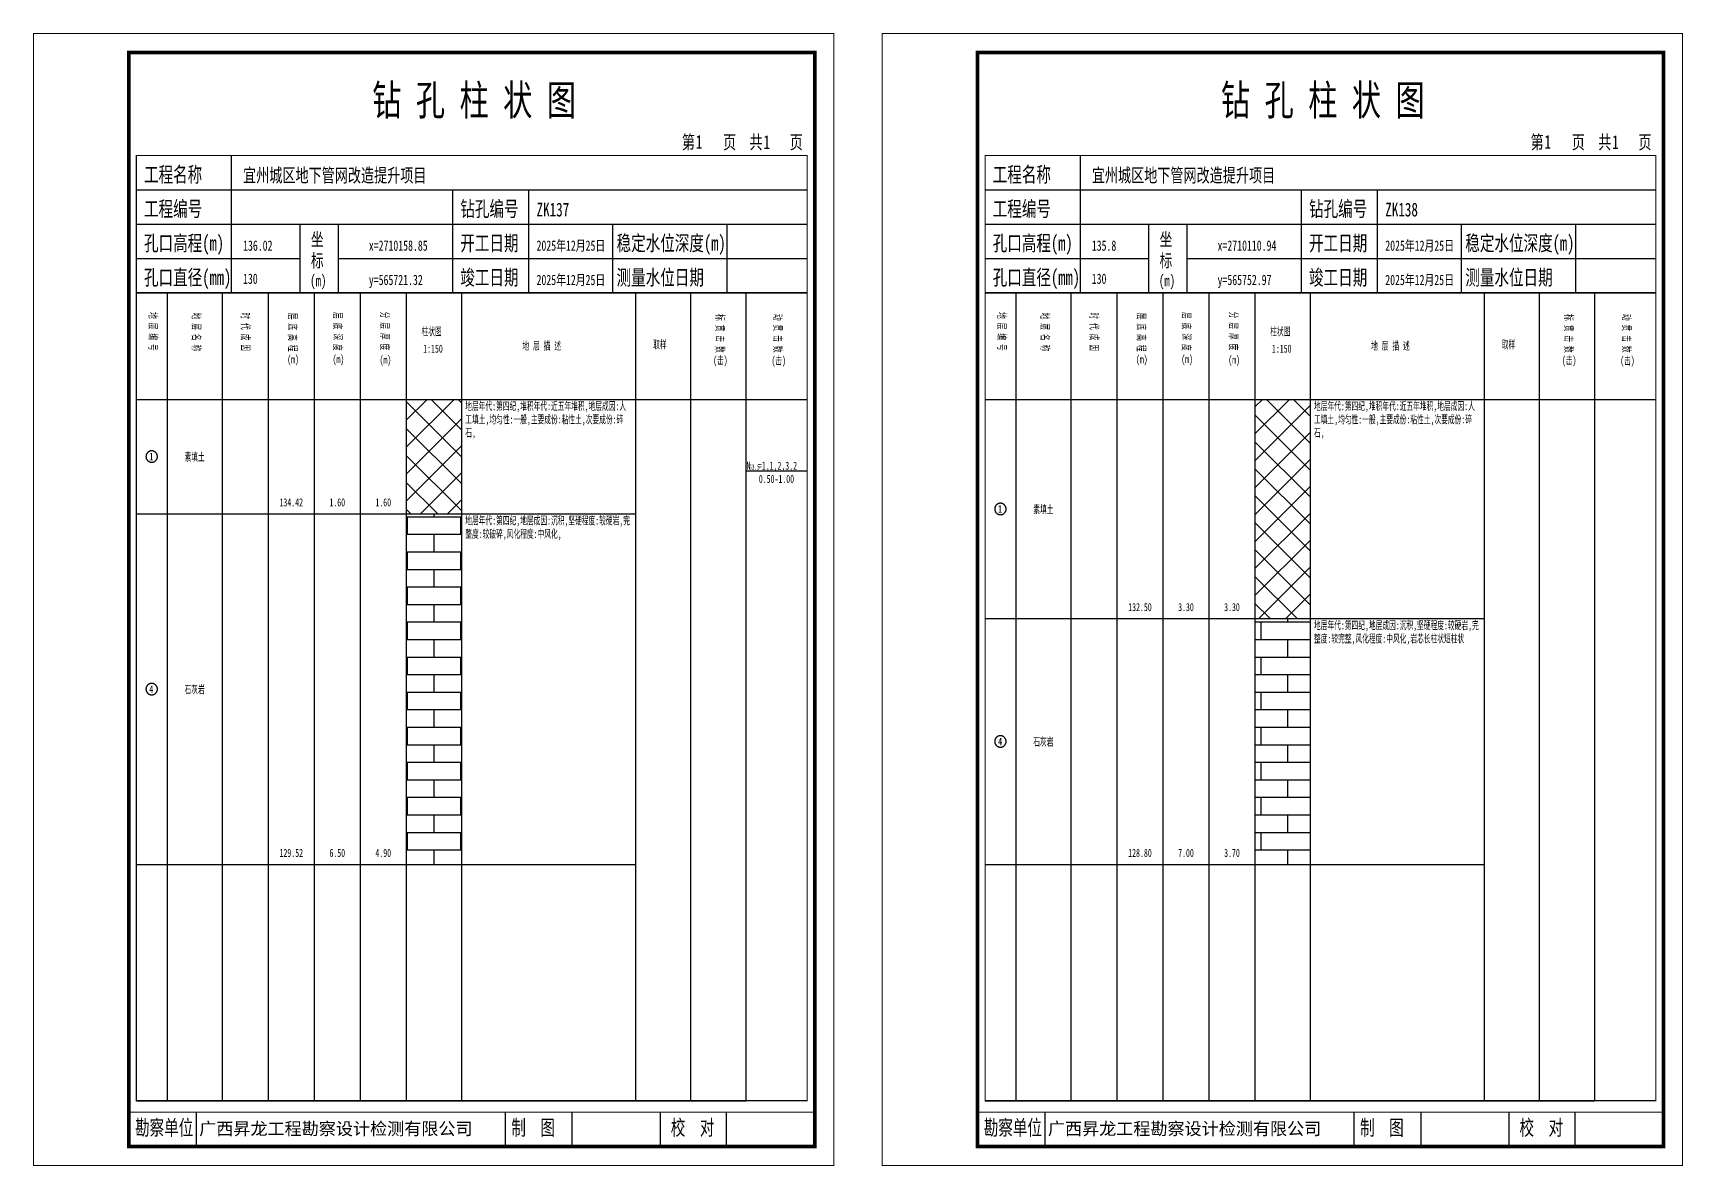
# Model space of a CAD drawing. Header units: millimetres. Extents: x 0 to 2711117, y 0 to 567555.
# Drawn here: x 35629.7 to 36062.7, y -0.1 to 297.1 of the extents above; entities that cross this region are included whole.
import ezdxf
from ezdxf.enums import TextEntityAlignment as Align

# ---------------------------------------------------------------- set-up
doc = ezdxf.new("R2010")
doc.units = ezdxf.units.MM
doc.layers.add('GICAD_POU_TEXTS', color=7, linetype='Continuous')
doc.layers.add('勘察点图例', color=7, linetype='Continuous')
doc.styles.add('HEAD_FONT', font='simfang.ttf', dxfattribs={"width": 0.6})
doc.styles.add('HEAD_FONT2', font='simfang.ttf', dxfattribs={"width": 0.6})
doc.styles.add('HT', font='simhei.ttf')
doc.styles.add('LZ_FONT', font='simfang.ttf', dxfattribs={"width": 0.7, "height": 8})
doc.styles.add('成果图图块', font='simfang.ttf', dxfattribs={"height": 2.5})
doc.styles.add('成果图表体', font='simfang.ttf', dxfattribs={"width": 0.6, "height": 2.1})
pattern_1 = [(45, (0, 0), (-3.5355339, 3.5355339), []), (135, (0, 0), (-3.5355339, -3.5355339), [])]
pattern_2 = [(0, (0, 0), (0, 4.6), []), (90, (0, 0), (-7, 4.6), [4.6, -4.6])]

# ---------------------------------------------------------------- blocks, each defined once
blk = doc.blocks.new('ZK137')
for p, q in [((52, 229), (52, 265)), ((27, 256), (203, 256)), ((110, 229), (110, 256)), ((130, 229), (130, 256)), ((27, 247), (203, 247)), ((70, 229), (70, 247)), ((80, 229), (80, 247)), ((152, 229), (152, 247)), ((182, 229), (182, 247)), ((27, 238), (70, 238)), ((80, 238), (203, 238)), ((27, 229), (35.05, 229)), ((35.05, 229), (35.05, 17)), ((35.05, 229), (49.53, 229)), ((49.53, 229), (49.53, 17)), ((49.53, 229), (61.6, 229)), ((61.6, 229), (61.6, 17)), ((61.6, 229), (73.68, 229)), ((73.68, 229), (73.68, 17)), ((73.68, 229), (85.75, 229)), ((85.75, 229), (85.75, 17)), ((85.75, 229), (97.82, 229)), ((97.82, 229), (97.82, 17)), ((97.82, 229), (112.3, 229)), ((112.3, 229), (112.3, 17)), ((112.3, 229), (157.93, 229)), ((157.93, 229), (157.93, 17)), ((157.93, 229), (172.42, 229)), ((172.42, 229), (172.42, 17)), ((172.42, 229), (186.9, 229)), ((186.9, 229), (186.9, 17)), ((186.9, 229), (203, 229)), ((27, 201), (203, 201)), ((27, 17), (35.05, 17)), ((35.05, 17), (49.53, 17)), ((42.74, 4.95), (42.74, 13.95)), ((42.74, 4.95), (42.74, 13.95)), ((49.53, 17), (61.6, 17)), ((61.6, 17), (73.68, 17)), ((73.68, 17), (85.75, 17)), ((85.75, 17), (97.82, 17)), ((97.82, 17), (112.3, 17)), ((112.3, 17), (157.93, 17)), ((123.83, 4.95), (123.83, 13.95)), ((141.38, 4.95), (141.38, 13.95)), ((157.93, 17), (172.42, 17)), ((164.48, 4.95), (164.48, 13.95)), ((172.42, 17), (186.9, 17)), ((181.84, 4.95), (181.84, 13.95)), ((181.84, 4.95), (181.84, 13.95))]:
    blk.add_line(p, q)
for points, const_width in [([(0, 0), (210, 0), (210, 297), (0, 297)], 0.25), ([(25, 5), (205, 5), (205, 292), (25, 292)], 1), ([(27, 265), (203, 265), (203, 17), (27, 17)], 0.3)]:
    blk.add_lwpolyline(points, close=True, dxfattribs=dict(const_width=const_width))
at = {"const_width": 0.3}
for points in [[(27, 229), (203, 229)], [(25, 14), (205, 14)]]:
    blk.add_lwpolyline(points, dxfattribs=at)
at = {"style": 'LZ_FONT', "width": 0.7}
for s, height, p in [('钻 孔 柱 状 图', 8, (88.9, 275.54)), ('第', 3.6, (170.12, 266.7)), ('1', 3.6, (173.78, 266.75)), ('页', 3.6, (180.96, 266.7)), ('共', 3.6, (187.88, 266.7)), ('1', 3.6, (191.54, 266.7)), ('页', 3.6, (198.44, 266.7)), ('工程名称', 4, (29, 258)), ('宜州城区地下管网改造提升项目', 3.6, (55, 258)), ('工程编号', 4, (29, 249)), ('钻孔编号', 4, (112, 249)), ('ZK137', 3.6, (132, 249)), ('孔口高程(m)', 4, (29, 240)), ('136.02', 2.7, (55, 240)), ('坐', 3.5, (72.79, 241.24)), ('x=2710158.85', 2.7, (88, 240)), ('开工日期', 4, (112, 240)), ('2025年12月25日', 2.7, (132, 240)), ('稳定水位深度(m)', 4, (153, 240)), ('标', 3.5, (72.79, 235.7)), ('孔口直径(mm)', 4, (29, 231)), ('130', 2.7, (54.98, 231.31)), ('(m) ', 3, (72.59, 230.65)), ('竣工日期', 4, (112, 231)), ('2025年12月25日', 2.7, (132, 231)), ('测量水位日期', 4, (153, 231)), ('y=565721.32', 2.7, (88, 231)), ('勘察单位', 4, (26.65, 7.95)), ('制  图', 4, (125.4, 7.95)), ('校  对', 4, (167.22, 7.95))]:
    blk.add_text(s, height=height, dxfattribs=at).set_placement(p)
at = {"style": 'HT'}
blk.add_text('广西昇龙工程勘察设计检测有限公司', height=3.2865, dxfattribs=at).set_placement((43.48, 8.02))
at = {"char_height": 2.1, "width": 22.806, "attachment_point": 1, "rotation": 270, "style": 'HEAD_FONT'}
for s, insert in [('地 层 编 号', (32.46, 223.92)), ('地 层 名 称', (43.79, 223.76)), ('时 代 成 因', (56.67, 223.83)), ('层 底 高 程', (69.07, 223.71)), ('层 底 深 度', (80.9, 223.91)), ('分 层 厚 度', (93.26, 224.01)), ('标 贯 击 数', (181.21, 223.37)), ('动 贯 击 数', (196.38, 223.43))]:
    blk.add_mtext(s, dxfattribs=dict(at, insert=insert))
at = {"char_height": 2.1, "attachment_point": 1}
for s, insert, width, style in [('柱状图', (101.82, 219.87), 7.855, 'HEAD_FONT2'), ('取样', (162.58, 216.44), 7.855, 'HEAD_FONT2'), ('(m)', (66.58, 212.56), 4.7944, 'HEAD_FONT'), ('(m)', (78.47, 212.61), 4.7944, 'HEAD_FONT'), ('(m)', (90.81, 212.43), 4.7944, 'HEAD_FONT'), ('1:150', (102.26, 215.36), 6.9223, 'HEAD_FONT2'), ('地 层 描 述', (128.29, 216.11), 22.0781, 'HEAD_FONT2'), ('(击)', (178.33, 212.31), 7.855, 'HEAD_FONT2'), ('(击)', (193.64, 212.22), 7.855, 'HEAD_FONT2')]:
    blk.add_mtext(s, dxfattribs=dict(at, insert=insert, width=width, style=style))
blk = doc.blocks.new('ZK137_0')
at = {"color": 7}
blk.add_polyline3d([(-1.5, 0.02, 0), (-1.5, -0.06, 0), (-1.49, -0.13, 0), (-1.48, -0.2, 0), (-1.47, -0.28, 0), (-1.46, -0.35, 0), (-1.44, -0.42, 0), (-1.41, -0.49, 0), (-1.39, -0.56, 0), (-1.36, -0.63, 0), (-1.32, -0.69, 0), (-1.29, -0.76, 0), (-1.25, -0.82, 0), (-1.2, -0.88, 0), (-1.16, -0.94, 0), (-1.11, -0.99, 0), (-1.06, -1.04, 0), (-1.01, -1.1, 0), (-0.95, -1.14, 0), (-0.89, -1.19, 0), (-0.83, -1.23, 0), (-0.77, -1.27, 0), (-0.71, -1.31, 0), (-0.64, -1.34, 0), (-0.57, -1.37, 0), (-0.51, -1.4, 0), (-0.44, -1.42, 0), (-0.36, -1.44, 0), (-0.29, -1.46, 0), (-0.22, -1.47, 0), (-0.15, -1.48, 0), (-0.07, -1.48, 0), (0, -1.48, 0), (0.07, -1.48, 0), (0.15, -1.48, 0), (0.22, -1.47, 0), (0.29, -1.46, 0), (0.36, -1.44, 0), (0.44, -1.42, 0), (0.51, -1.4, 0), (0.57, -1.37, 0), (0.64, -1.34, 0), (0.71, -1.31, 0), (0.77, -1.27, 0), (0.83, -1.23, 0), (0.89, -1.19, 0), (0.95, -1.14, 0), (1.01, -1.1, 0), (1.06, -1.04, 0), (1.11, -0.99, 0), (1.16, -0.94, 0), (1.2, -0.88, 0), (1.25, -0.82, 0), (1.29, -0.76, 0), (1.32, -0.69, 0), (1.36, -0.63, 0), (1.39, -0.56, 0), (1.41, -0.49, 0), (1.44, -0.42, 0), (1.46, -0.35, 0), (1.47, -0.28, 0), (1.48, -0.2, 0), (1.49, -0.13, 0), (1.5, -0.06, 0), (1.5, 0.02, 0), (1.5, 0.09, 0), (1.49, 0.16, 0), (1.48, 0.24, 0), (1.47, 0.31, 0), (1.46, 0.38, 0), (1.44, 0.45, 0), (1.41, 0.52, 0), (1.39, 0.59, 0), (1.36, 0.66, 0), (1.32, 0.72, 0), (1.29, 0.79, 0), (1.25, 0.85, 0), (1.2, 0.91, 0), (1.16, 0.97, 0), (1.11, 1.02, 0), (1.06, 1.08, 0), (1.01, 1.13, 0), (0.95, 1.18, 0), (0.89, 1.22, 0), (0.83, 1.26, 0), (0.77, 1.3, 0), (0.71, 1.34, 0), (0.64, 1.37, 0), (0.57, 1.4, 0), (0.51, 1.43, 0), (0.44, 1.45, 0), (0.36, 1.47, 0), (0.29, 1.49, 0), (0.22, 1.5, 0), (0.15, 1.51, 0), (0.07, 1.51, 0), (0, 1.52, 0), (-0.07, 1.51, 0), (-0.15, 1.51, 0), (-0.22, 1.5, 0), (-0.29, 1.49, 0), (-0.36, 1.47, 0), (-0.44, 1.45, 0), (-0.51, 1.43, 0), (-0.57, 1.4, 0), (-0.64, 1.37, 0), (-0.71, 1.34, 0), (-0.77, 1.3, 0), (-0.83, 1.26, 0), (-0.89, 1.22, 0), (-0.95, 1.18, 0), (-1.01, 1.13, 0), (-1.06, 1.08, 0), (-1.11, 1.02, 0), (-1.16, 0.97, 0), (-1.2, 0.91, 0), (-1.25, 0.85, 0), (-1.29, 0.79, 0), (-1.32, 0.72, 0), (-1.36, 0.66, 0), (-1.39, 0.59, 0), (-1.41, 0.52, 0), (-1.44, 0.45, 0), (-1.46, 0.38, 0), (-1.47, 0.31, 0), (-1.48, 0.24, 0), (-1.49, 0.16, 0), (-1.5, 0.09, 0), (-1.5, 0.02, 0)], dxfattribs=at)
at = {"layer": 'GICAD_POU_TEXTS', "color": 7, "style": '成果图图块', "width": 0.7}
blk.add_text('1', height=2, dxfattribs=at).set_placement((-0.09, -0.99), align=Align.CENTER)
blk = doc.blocks.new('ZK137_1')
at = {"color": 7}
blk.add_polyline3d([(-1.5, 0.02, 0), (-1.5, -0.06, 0), (-1.49, -0.13, 0), (-1.48, -0.2, 0), (-1.47, -0.28, 0), (-1.46, -0.35, 0), (-1.44, -0.42, 0), (-1.41, -0.49, 0), (-1.39, -0.56, 0), (-1.36, -0.63, 0), (-1.32, -0.69, 0), (-1.29, -0.76, 0), (-1.25, -0.82, 0), (-1.2, -0.88, 0), (-1.16, -0.94, 0), (-1.11, -0.99, 0), (-1.06, -1.04, 0), (-1.01, -1.1, 0), (-0.95, -1.14, 0), (-0.89, -1.19, 0), (-0.83, -1.23, 0), (-0.77, -1.27, 0), (-0.71, -1.31, 0), (-0.64, -1.34, 0), (-0.57, -1.37, 0), (-0.51, -1.4, 0), (-0.44, -1.42, 0), (-0.36, -1.44, 0), (-0.29, -1.46, 0), (-0.22, -1.47, 0), (-0.15, -1.48, 0), (-0.07, -1.48, 0), (0, -1.48, 0), (0.07, -1.48, 0), (0.15, -1.48, 0), (0.22, -1.47, 0), (0.29, -1.46, 0), (0.36, -1.44, 0), (0.44, -1.42, 0), (0.51, -1.4, 0), (0.57, -1.37, 0), (0.64, -1.34, 0), (0.71, -1.31, 0), (0.77, -1.27, 0), (0.83, -1.23, 0), (0.89, -1.19, 0), (0.95, -1.14, 0), (1.01, -1.1, 0), (1.06, -1.04, 0), (1.11, -0.99, 0), (1.16, -0.94, 0), (1.2, -0.88, 0), (1.25, -0.82, 0), (1.29, -0.76, 0), (1.32, -0.69, 0), (1.36, -0.63, 0), (1.39, -0.56, 0), (1.41, -0.49, 0), (1.44, -0.42, 0), (1.46, -0.35, 0), (1.47, -0.28, 0), (1.48, -0.2, 0), (1.49, -0.13, 0), (1.5, -0.06, 0), (1.5, 0.02, 0), (1.5, 0.09, 0), (1.49, 0.16, 0), (1.48, 0.24, 0), (1.47, 0.31, 0), (1.46, 0.38, 0), (1.44, 0.45, 0), (1.41, 0.52, 0), (1.39, 0.59, 0), (1.36, 0.66, 0), (1.32, 0.72, 0), (1.29, 0.79, 0), (1.25, 0.85, 0), (1.2, 0.91, 0), (1.16, 0.97, 0), (1.11, 1.02, 0), (1.06, 1.08, 0), (1.01, 1.13, 0), (0.95, 1.18, 0), (0.89, 1.22, 0), (0.83, 1.26, 0), (0.77, 1.3, 0), (0.71, 1.34, 0), (0.64, 1.37, 0), (0.57, 1.4, 0), (0.51, 1.43, 0), (0.44, 1.45, 0), (0.36, 1.47, 0), (0.29, 1.49, 0), (0.22, 1.5, 0), (0.15, 1.51, 0), (0.07, 1.51, 0), (0, 1.52, 0), (-0.07, 1.51, 0), (-0.15, 1.51, 0), (-0.22, 1.5, 0), (-0.29, 1.49, 0), (-0.36, 1.47, 0), (-0.44, 1.45, 0), (-0.51, 1.43, 0), (-0.57, 1.4, 0), (-0.64, 1.37, 0), (-0.71, 1.34, 0), (-0.77, 1.3, 0), (-0.83, 1.26, 0), (-0.89, 1.22, 0), (-0.95, 1.18, 0), (-1.01, 1.13, 0), (-1.06, 1.08, 0), (-1.11, 1.02, 0), (-1.16, 0.97, 0), (-1.2, 0.91, 0), (-1.25, 0.85, 0), (-1.29, 0.79, 0), (-1.32, 0.72, 0), (-1.36, 0.66, 0), (-1.39, 0.59, 0), (-1.41, 0.52, 0), (-1.44, 0.45, 0), (-1.46, 0.38, 0), (-1.47, 0.31, 0), (-1.48, 0.24, 0), (-1.49, 0.16, 0), (-1.5, 0.09, 0), (-1.5, 0.02, 0)], dxfattribs=at)
at = {"layer": 'GICAD_POU_TEXTS', "color": 7, "style": '成果图图块', "width": 0.7}
blk.add_text('4', height=2, dxfattribs=at).set_placement((-0.09, -0.99), align=Align.CENTER)
blk = doc.blocks.new('ZK138')
for p, q in [((52, 229), (52, 265)), ((27, 256), (203, 256)), ((110, 229), (110, 256)), ((130, 229), (130, 256)), ((27, 247), (203, 247)), ((70, 229), (70, 247)), ((80, 229), (80, 247)), ((152, 229), (152, 247)), ((182, 229), (182, 247)), ((27, 238), (70, 238)), ((80, 238), (203, 238)), ((27, 229), (35.05, 229)), ((35.05, 229), (35.05, 17)), ((35.05, 229), (49.53, 229)), ((49.53, 229), (49.53, 17)), ((49.53, 229), (61.6, 229)), ((61.6, 229), (61.6, 17)), ((61.6, 229), (73.68, 229)), ((73.68, 229), (73.68, 17)), ((73.68, 229), (85.75, 229)), ((85.75, 229), (85.75, 17)), ((85.75, 229), (97.82, 229)), ((97.82, 229), (97.82, 17)), ((97.82, 229), (112.3, 229)), ((112.3, 229), (112.3, 17)), ((112.3, 229), (157.93, 229)), ((157.93, 229), (157.93, 17)), ((157.93, 229), (172.42, 229)), ((172.42, 229), (172.42, 17)), ((172.42, 229), (186.9, 229)), ((186.9, 229), (186.9, 17)), ((186.9, 229), (203, 229)), ((27, 201), (203, 201)), ((27, 17), (35.05, 17)), ((35.05, 17), (49.53, 17)), ((42.74, 4.95), (42.74, 13.95)), ((42.74, 4.95), (42.74, 13.95)), ((49.53, 17), (61.6, 17)), ((61.6, 17), (73.68, 17)), ((73.68, 17), (85.75, 17)), ((85.75, 17), (97.82, 17)), ((97.82, 17), (112.3, 17)), ((112.3, 17), (157.93, 17)), ((123.83, 4.95), (123.83, 13.95)), ((141.38, 4.95), (141.38, 13.95)), ((157.93, 17), (172.42, 17)), ((164.48, 4.95), (164.48, 13.95)), ((172.42, 17), (186.9, 17)), ((181.84, 4.95), (181.84, 13.95)), ((181.84, 4.95), (181.84, 13.95))]:
    blk.add_line(p, q)
for points, const_width in [([(0, 0), (210, 0), (210, 297), (0, 297)], 0.25), ([(25, 5), (205, 5), (205, 292), (25, 292)], 1), ([(27, 265), (203, 265), (203, 17), (27, 17)], 0.3)]:
    blk.add_lwpolyline(points, close=True, dxfattribs=dict(const_width=const_width))
at = {"const_width": 0.3}
for points in [[(27, 229), (203, 229)], [(25, 14), (205, 14)]]:
    blk.add_lwpolyline(points, dxfattribs=at)
at = {"style": 'LZ_FONT', "width": 0.7}
for s, height, p in [('钻 孔 柱 状 图', 8, (88.9, 275.54)), ('第', 3.6, (170.12, 266.7)), ('1', 3.6, (173.78, 266.75)), ('页', 3.6, (180.96, 266.7)), ('共', 3.6, (187.88, 266.7)), ('1', 3.6, (191.54, 266.7)), ('页', 3.6, (198.44, 266.7)), ('工程名称', 4, (29, 258)), ('宜州城区地下管网改造提升项目', 3.6, (55, 258)), ('工程编号', 4, (29, 249)), ('钻孔编号', 4, (112, 249)), ('ZK138', 3.6, (132, 249)), ('孔口高程(m)', 4, (29, 240)), ('135.8', 2.7, (55, 240)), ('坐', 3.5, (72.79, 241.24)), ('x=2710110.94', 2.7, (88, 240)), ('开工日期', 4, (112, 240)), ('2025年12月25日', 2.7, (132, 240)), ('稳定水位深度(m)', 4, (153, 240)), ('标', 3.5, (72.79, 235.7)), ('孔口直径(mm)', 4, (29, 231)), ('130', 2.7, (54.98, 231.31)), ('(m) ', 3, (72.59, 230.65)), ('竣工日期', 4, (112, 231)), ('2025年12月25日', 2.7, (132, 231)), ('测量水位日期', 4, (153, 231)), ('y=565752.97', 2.7, (88, 231)), ('勘察单位', 4, (26.65, 7.95)), ('制  图', 4, (125.4, 7.95)), ('校  对', 4, (167.22, 7.95))]:
    blk.add_text(s, height=height, dxfattribs=at).set_placement(p)
at = {"style": 'HT'}
blk.add_text('广西昇龙工程勘察设计检测有限公司', height=3.2865, dxfattribs=at).set_placement((43.48, 8.02))
at = {"char_height": 2.1, "width": 22.806, "attachment_point": 1, "rotation": 270, "style": 'HEAD_FONT'}
for s, insert in [('地 层 编 号', (32.46, 223.92)), ('地 层 名 称', (43.79, 223.76)), ('时 代 成 因', (56.67, 223.83)), ('层 底 高 程', (69.07, 223.71)), ('层 底 深 度', (80.9, 223.91)), ('分 层 厚 度', (93.26, 224.01)), ('标 贯 击 数', (181.21, 223.37)), ('动 贯 击 数', (196.38, 223.43))]:
    blk.add_mtext(s, dxfattribs=dict(at, insert=insert))
at = {"char_height": 2.1, "attachment_point": 1}
for s, insert, width, style in [('柱状图', (101.82, 219.87), 7.855, 'HEAD_FONT2'), ('取样', (162.58, 216.44), 7.855, 'HEAD_FONT2'), ('(m)', (66.58, 212.56), 4.7944, 'HEAD_FONT'), ('(m)', (78.47, 212.61), 4.7944, 'HEAD_FONT'), ('(m)', (90.81, 212.43), 4.7944, 'HEAD_FONT'), ('1:150', (102.26, 215.36), 6.9223, 'HEAD_FONT2'), ('地 层 描 述', (128.29, 216.11), 22.0781, 'HEAD_FONT2'), ('(击)', (178.33, 212.31), 7.855, 'HEAD_FONT2'), ('(击)', (193.64, 212.22), 7.855, 'HEAD_FONT2')]:
    blk.add_mtext(s, dxfattribs=dict(at, insert=insert, width=width, style=style))
blk = doc.blocks.new('ZK138_0')
at = {"color": 7}
blk.add_polyline3d([(-1.5, 0.02, 0), (-1.5, -0.06, 0), (-1.49, -0.13, 0), (-1.48, -0.2, 0), (-1.47, -0.28, 0), (-1.46, -0.35, 0), (-1.44, -0.42, 0), (-1.41, -0.49, 0), (-1.39, -0.56, 0), (-1.36, -0.63, 0), (-1.32, -0.69, 0), (-1.29, -0.76, 0), (-1.25, -0.82, 0), (-1.2, -0.88, 0), (-1.16, -0.94, 0), (-1.11, -0.99, 0), (-1.06, -1.04, 0), (-1.01, -1.1, 0), (-0.95, -1.14, 0), (-0.89, -1.19, 0), (-0.83, -1.23, 0), (-0.77, -1.27, 0), (-0.71, -1.31, 0), (-0.64, -1.34, 0), (-0.57, -1.37, 0), (-0.51, -1.4, 0), (-0.44, -1.42, 0), (-0.36, -1.44, 0), (-0.29, -1.46, 0), (-0.22, -1.47, 0), (-0.15, -1.48, 0), (-0.07, -1.48, 0), (0, -1.48, 0), (0.07, -1.48, 0), (0.15, -1.48, 0), (0.22, -1.47, 0), (0.29, -1.46, 0), (0.36, -1.44, 0), (0.44, -1.42, 0), (0.51, -1.4, 0), (0.57, -1.37, 0), (0.64, -1.34, 0), (0.71, -1.31, 0), (0.77, -1.27, 0), (0.83, -1.23, 0), (0.89, -1.19, 0), (0.95, -1.14, 0), (1.01, -1.1, 0), (1.06, -1.04, 0), (1.11, -0.99, 0), (1.16, -0.94, 0), (1.2, -0.88, 0), (1.25, -0.82, 0), (1.29, -0.76, 0), (1.32, -0.69, 0), (1.36, -0.63, 0), (1.39, -0.56, 0), (1.41, -0.49, 0), (1.44, -0.42, 0), (1.46, -0.35, 0), (1.47, -0.28, 0), (1.48, -0.2, 0), (1.49, -0.13, 0), (1.5, -0.06, 0), (1.5, 0.02, 0), (1.5, 0.09, 0), (1.49, 0.16, 0), (1.48, 0.24, 0), (1.47, 0.31, 0), (1.46, 0.38, 0), (1.44, 0.45, 0), (1.41, 0.52, 0), (1.39, 0.59, 0), (1.36, 0.66, 0), (1.32, 0.72, 0), (1.29, 0.79, 0), (1.25, 0.85, 0), (1.2, 0.91, 0), (1.16, 0.97, 0), (1.11, 1.02, 0), (1.06, 1.08, 0), (1.01, 1.13, 0), (0.95, 1.18, 0), (0.89, 1.22, 0), (0.83, 1.26, 0), (0.77, 1.3, 0), (0.71, 1.34, 0), (0.64, 1.37, 0), (0.57, 1.4, 0), (0.51, 1.43, 0), (0.44, 1.45, 0), (0.36, 1.47, 0), (0.29, 1.49, 0), (0.22, 1.5, 0), (0.15, 1.51, 0), (0.07, 1.51, 0), (0, 1.52, 0), (-0.07, 1.51, 0), (-0.15, 1.51, 0), (-0.22, 1.5, 0), (-0.29, 1.49, 0), (-0.36, 1.47, 0), (-0.44, 1.45, 0), (-0.51, 1.43, 0), (-0.57, 1.4, 0), (-0.64, 1.37, 0), (-0.71, 1.34, 0), (-0.77, 1.3, 0), (-0.83, 1.26, 0), (-0.89, 1.22, 0), (-0.95, 1.18, 0), (-1.01, 1.13, 0), (-1.06, 1.08, 0), (-1.11, 1.02, 0), (-1.16, 0.97, 0), (-1.2, 0.91, 0), (-1.25, 0.85, 0), (-1.29, 0.79, 0), (-1.32, 0.72, 0), (-1.36, 0.66, 0), (-1.39, 0.59, 0), (-1.41, 0.52, 0), (-1.44, 0.45, 0), (-1.46, 0.38, 0), (-1.47, 0.31, 0), (-1.48, 0.24, 0), (-1.49, 0.16, 0), (-1.5, 0.09, 0), (-1.5, 0.02, 0)], dxfattribs=at)
at = {"layer": 'GICAD_POU_TEXTS', "color": 7, "style": '成果图图块', "width": 0.7}
blk.add_text('1', height=2, dxfattribs=at).set_placement((-0.09, -0.99), align=Align.CENTER)
blk = doc.blocks.new('ZK138_1')
at = {"color": 7}
blk.add_polyline3d([(-1.5, 0.02, 0), (-1.5, -0.06, 0), (-1.49, -0.13, 0), (-1.48, -0.2, 0), (-1.47, -0.28, 0), (-1.46, -0.35, 0), (-1.44, -0.42, 0), (-1.41, -0.49, 0), (-1.39, -0.56, 0), (-1.36, -0.63, 0), (-1.32, -0.69, 0), (-1.29, -0.76, 0), (-1.25, -0.82, 0), (-1.2, -0.88, 0), (-1.16, -0.94, 0), (-1.11, -0.99, 0), (-1.06, -1.04, 0), (-1.01, -1.1, 0), (-0.95, -1.14, 0), (-0.89, -1.19, 0), (-0.83, -1.23, 0), (-0.77, -1.27, 0), (-0.71, -1.31, 0), (-0.64, -1.34, 0), (-0.57, -1.37, 0), (-0.51, -1.4, 0), (-0.44, -1.42, 0), (-0.36, -1.44, 0), (-0.29, -1.46, 0), (-0.22, -1.47, 0), (-0.15, -1.48, 0), (-0.07, -1.48, 0), (0, -1.48, 0), (0.07, -1.48, 0), (0.15, -1.48, 0), (0.22, -1.47, 0), (0.29, -1.46, 0), (0.36, -1.44, 0), (0.44, -1.42, 0), (0.51, -1.4, 0), (0.57, -1.37, 0), (0.64, -1.34, 0), (0.71, -1.31, 0), (0.77, -1.27, 0), (0.83, -1.23, 0), (0.89, -1.19, 0), (0.95, -1.14, 0), (1.01, -1.1, 0), (1.06, -1.04, 0), (1.11, -0.99, 0), (1.16, -0.94, 0), (1.2, -0.88, 0), (1.25, -0.82, 0), (1.29, -0.76, 0), (1.32, -0.69, 0), (1.36, -0.63, 0), (1.39, -0.56, 0), (1.41, -0.49, 0), (1.44, -0.42, 0), (1.46, -0.35, 0), (1.47, -0.28, 0), (1.48, -0.2, 0), (1.49, -0.13, 0), (1.5, -0.06, 0), (1.5, 0.02, 0), (1.5, 0.09, 0), (1.49, 0.16, 0), (1.48, 0.24, 0), (1.47, 0.31, 0), (1.46, 0.38, 0), (1.44, 0.45, 0), (1.41, 0.52, 0), (1.39, 0.59, 0), (1.36, 0.66, 0), (1.32, 0.72, 0), (1.29, 0.79, 0), (1.25, 0.85, 0), (1.2, 0.91, 0), (1.16, 0.97, 0), (1.11, 1.02, 0), (1.06, 1.08, 0), (1.01, 1.13, 0), (0.95, 1.18, 0), (0.89, 1.22, 0), (0.83, 1.26, 0), (0.77, 1.3, 0), (0.71, 1.34, 0), (0.64, 1.37, 0), (0.57, 1.4, 0), (0.51, 1.43, 0), (0.44, 1.45, 0), (0.36, 1.47, 0), (0.29, 1.49, 0), (0.22, 1.5, 0), (0.15, 1.51, 0), (0.07, 1.51, 0), (0, 1.52, 0), (-0.07, 1.51, 0), (-0.15, 1.51, 0), (-0.22, 1.5, 0), (-0.29, 1.49, 0), (-0.36, 1.47, 0), (-0.44, 1.45, 0), (-0.51, 1.43, 0), (-0.57, 1.4, 0), (-0.64, 1.37, 0), (-0.71, 1.34, 0), (-0.77, 1.3, 0), (-0.83, 1.26, 0), (-0.89, 1.22, 0), (-0.95, 1.18, 0), (-1.01, 1.13, 0), (-1.06, 1.08, 0), (-1.11, 1.02, 0), (-1.16, 0.97, 0), (-1.2, 0.91, 0), (-1.25, 0.85, 0), (-1.29, 0.79, 0), (-1.32, 0.72, 0), (-1.36, 0.66, 0), (-1.39, 0.59, 0), (-1.41, 0.52, 0), (-1.44, 0.45, 0), (-1.46, 0.38, 0), (-1.47, 0.31, 0), (-1.48, 0.24, 0), (-1.49, 0.16, 0), (-1.5, 0.09, 0), (-1.5, 0.02, 0)], dxfattribs=at)
at = {"layer": 'GICAD_POU_TEXTS', "color": 7, "style": '成果图图块', "width": 0.7}
blk.add_text('4', height=2, dxfattribs=at).set_placement((-0.09, -0.99), align=Align.CENTER)

msp = doc.modelspace()

# ---------------------------------------------------------------- hatches: boundary and pattern name
at = {"layer": '勘察点图例'}
h = msp.add_hatch(dxfattribs=at)
h.set_pattern_fill('GKSTT', color=256, scale=0.5, style=0, pattern_type=2)
h.set_pattern_definition(pattern_1)
h.paths.add_polyline_path([(35727.66, 170.97), (35742.14, 170.97), (35742.14, 201), (35727.66, 201)])
h = msp.add_hatch(dxfattribs=at)
h.set_pattern_fill('GKSTT', color=256, scale=0.5, style=0, pattern_type=2)
h.set_pattern_definition(pattern_1)
h.paths.add_polyline_path([(35950.34, 143.49), (35964.83, 143.49), (35964.83, 201), (35950.34, 201)])
h = msp.add_hatch(dxfattribs=at)
h.set_pattern_fill('GKSHY', color=256, scale=0.5, style=0, pattern_type=2)
h.set_pattern_definition(pattern_2)
h.paths.add_polyline_path([(35727.66, 79), (35742.14, 79), (35742.14, 170.97), (35727.66, 170.97)])
h = msp.add_hatch(dxfattribs=at)
h.set_pattern_fill('GKSHY', color=256, scale=0.5, style=0, pattern_type=2)
h.set_pattern_definition(pattern_2)
h.paths.add_polyline_path([(35950.34, 79), (35964.83, 79), (35964.83, 143.49), (35950.34, 143.49)])

# ---------------------------------------------------------------- linework, layer by layer
for p, q in [((35816.74, 182.23), (35832.84, 182.23)), ((35656.84, 170.97), (35742.14, 170.97)), ((35742.14, 170.97), (35787.77, 170.97)), ((35879.53, 143.49), (35964.83, 143.49)), ((35964.83, 143.49), (36010.46, 143.49)), ((35656.84, 79), (35742.14, 79)), ((35742.14, 79), (35787.77, 79)), ((35879.53, 79), (35964.83, 79)), ((35964.83, 79), (36010.46, 79))]:
    msp.add_line(p, q, dxfattribs=at)

# ---------------------------------------------------------------- block references
for name, p in [('ZK137', (35629.84, 0)), ('ZK138', (35852.53, 0)), ('ZK137_0', (35660.86, 185.98)), ('ZK138_0', (35883.55, 172.24)), ('ZK137_1', (35660.86, 124.98)), ('ZK138_1', (35883.55, 111.24))]:
    msp.add_blockref(name, p, dxfattribs=at)

# ---------------------------------------------------------------- texts
at = {"layer": '勘察点图例', "style": '成果图表体', "width": 0.6}
for s, p in [('素填土', (35672.13, 185.98)), ('0.50-1.00', (35824.79, 180.13)), ('134.42', (35697.48, 173.97)), ('1.60', (35709.55, 173.97)), ('1.60', (35721.62, 173.97)), ('素填土', (35894.82, 172.24)), ('132.50', (35920.17, 146.49)), ('3.30', (35932.24, 146.49)), ('3.30', (35944.31, 146.49)), ('石灰岩', (35672.13, 124.98)), ('石灰岩', (35894.82, 111.24)), ('129.52', (35697.48, 82)), ('6.50', (35709.55, 82)), ('4.90', (35721.62, 82)), ('128.80', (35920.17, 82)), ('7.00', (35932.24, 82)), ('3.70', (35944.31, 82))]:
    msp.add_text(s, height=2.1, dxfattribs=at).set_placement(p, align=Align.MIDDLE)
for s, height, p in [('N', 2.1, (35816.94, 182.55)), ('63.5', 1.4, (35817.64, 182.55)), ('=', 2.1, (35819.94, 182.55))]:
    msp.add_text(s, height=height, dxfattribs=at).set_placement(p)
at = {"layer": '勘察点图例', "char_height": 2.1, "attachment_point": 1, "style": '成果图表体'}
for s, insert, width in [('地层年代:第四纪,堆积年代:近五年堆积,地层成因:人工填土,均匀性:一般,主要成份:粘性土,次要成份:碎石,', (35743.14, 200.3), 43.6296), ('地层年代:第四纪,堆积年代:近五年堆积,地层成因:人工填土,均匀性:一般,主要成份:粘性土,次要成份:碎石,', (35965.83, 200.3), 43.6296), ('1,1,2,3,2', (35820.94, 184.65), 4), ('地层年代:第四纪,地层成因:沉积,坚硬程度:较硬岩,完整度:较破碎,风化程度:中风化,', (35743.14, 170.27), 43.6296), ('地层年代:第四纪,地层成因:沉积,坚硬程度:较硬岩,完整度:较完整,风化程度:中风化,岩芯长柱状短柱状', (35965.83, 142.79), 43.6296)]:
    msp.add_mtext(s, dxfattribs=dict(at, insert=insert, width=width))

doc.saveas('drawing.dxf')
